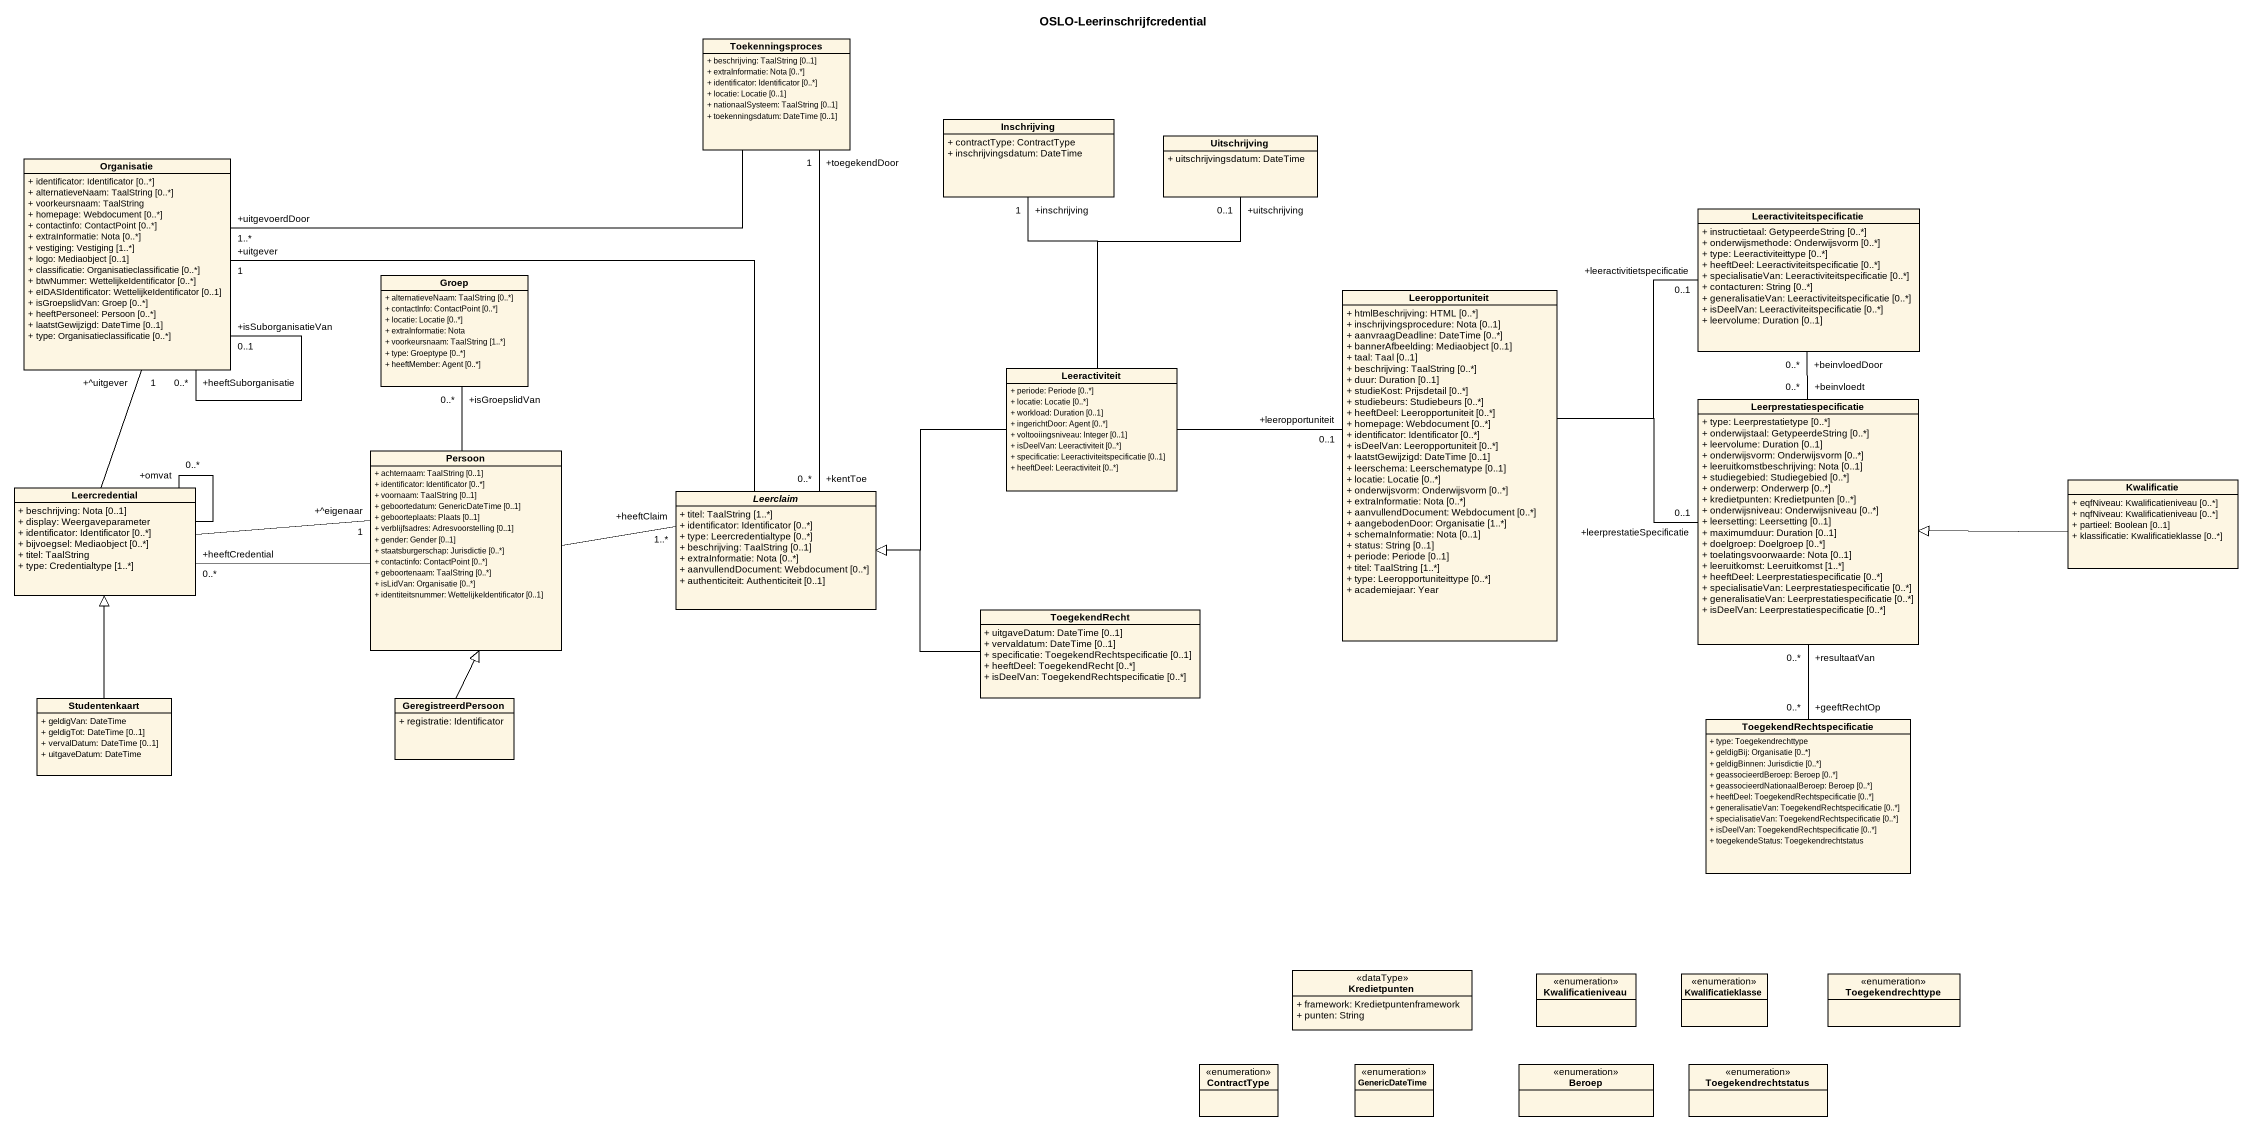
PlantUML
@startuml
title OSLO-Leerinschrijfcredential
hide circle
hide empty members
skinparam classAttributeIconSize 0
class Toekenningsproces {
  + beschrijving: TaalString [0..1]
  + extraInformatie: Nota [0..*]
  + identificator: Identificator [0..*]
  + locatie: Locatie [0..1]
  + nationaalSysteem: TaalString [0..1]
  + toekenningsdatum: DateTime [0..1]
}
class Inschrijving {
  + contractType: ContractType
  + inschrijvingsdatum: DateTime
}
class Organisatie {
  + identificator: Identificator [0..*]
  + alternatieveNaam: TaalString [0..*]
  + voorkeursnaam: TaalString
  + homepage: Webdocument [0..*]
  + contactinfo: ContactPoint [0..*]
  + extraInformatie: Nota [0..*]
  + vestiging: Vestiging [1..*]
  + logo: Mediaobject [0..1]
  + classificatie: Organisatieclassificatie [0..*]
  + btwNummer: WettelijkeIdentificator [0..*]
  + eIDASIdentificator: WettelijkeIdentificator [0..1]
  + isGroepslidVan: Groep [0..*]
  + heeftPersoneel: Persoon [0..*]
  + laatstGewijzigd: DateTime [0..1]
  + type: Organisatieclassificatie [0..*]
}
class Uitschrijving {
  + uitschrijvingsdatum: DateTime
}
class Leeractiviteitspecificatie {
  + instructietaal: GetypeerdeString [0..*]
  + onderwijsmethode: Onderwijsvorm [0..*]
  + type: Leeractiviteittype [0..*]
  + heeftDeel: Leeractiviteitspecificatie [0..*]
  + specialisatieVan: Leeractiviteitspecificatie [0..*]
  + contacturen: String [0..*]
  + generalisatieVan: Leeractiviteitspecificatie [0..*]
  + isDeelVan: Leeractiviteitspecificatie [0..*]
  + leervolume: Duration [0..1]
}
class Groep {
  + alternatieveNaam: TaalString [0..*]
  + contactInfo: ContactPoint [0..*]
  + locatie: Locatie [0..*]
  + extraInformatie: Nota
  + voorkeursnaam: TaalString [1..*]
  + type: Groeptype [0..*]
  + heeftMember: Agent [0..*]
}
class Leeropportuniteit {
  + htmlBeschrijving: HTML [0..*]
  + inschrijvingsprocedure: Nota [0..1]
  + aanvraagDeadline: DateTime [0..*]
  + bannerAfbeelding: Mediaobject [0..1]
  + taal: Taal [0..1]
  + beschrijving: TaalString [0..*]
  + duur: Duration [0..1]
  + studieKost: Prijsdetail [0..*]
  + studiebeurs: Studiebeurs [0..*]
  + heeftDeel: Leeropportuniteit [0..*]
  + homepage: Webdocument [0..*]
  + identificator: Identificator [0..*]
  + isDeelVan: Leeropportuniteit [0..*]
  + laatstGewijzigd: DateTime [0..1]
  + leerschema: Leerschematype [0..1]
  + locatie: Locatie [0..*]
  + onderwijsvorm: Onderwijsvorm [0..*]
  + extraInformatie: Nota [0..*]
  + aanvullendDocument: Webdocument [0..*]
  + aangebodenDoor: Organisatie [1..*]
  + schemaInformatie: Nota [0..1]
  + status: String [0..1]
  + periode: Periode [0..1]
  + titel: TaalString [1..*]
  + type: Leeropportuniteittype [0..*]
  + academiejaar: Year
}
class Leeractiviteit {
  + periode: Periode [0..*]
  + locatie: Locatie [0..*]
  + workload: Duration [0..1]
  + ingerichtDoor: Agent [0..*]
  + voltooiingsniveau: Integer [0..1]
  + isDeelVan: Leeractiviteit [0..*]
  + specificatie: Leeractiviteitspecificatie [0..1]
  + heeftDeel: Leeractiviteit [0..*]
}
class Leerprestatiespecificatie {
  + type: Leerprestatietype [0..*]
  + onderwijstaal: GetypeerdeString [0..*]
  + leervolume: Duration [0..1]
  + onderwijsvorm: Onderwijsvorm [0..*]
  + leeruitkomstbeschrijving: Nota [0..1]
  + studiegebied: Studiegebied [0..*]
  + onderwerp: Onderwerp [0..*]
  + kredietpunten: Kredietpunten [0..*]
  + onderwijsniveau: Onderwijsniveau [0..*]
  + leersetting: Leersetting [0..1]
  + maximumduur: Duration [0..1]
  + doelgroep: Doelgroep [0..*]
  + toelatingsvoorwaarde: Nota [0..1]
  + leeruitkomst: Leeruitkomst [1..*]
  + heeftDeel: Leerprestatiespecificatie [0..*]
  + specialisatieVan: Leerprestatiespecificatie [0..*]
  + generalisatieVan: Leerprestatiespecificatie [0..*]
  + isDeelVan: Leerprestatiespecificatie [0..*]
}
class Persoon {
  + achternaam: TaalString [0..1]
  + identificator: Identificator [0..*]
  + voornaam: TaalString [0..1]
  + geboortedatum: GenericDateTime [0..1]
  + geboorteplaats: Plaats [0..1]
  + verblijfsadres: Adresvoorstelling [0..1]
  + gender: Gender [0..1]
  + staatsburgerschap: Jurisdictie [0..*]
  + contactinfo: ContactPoint [0..*]
  + geboortenaam: TaalString [0..*]
  + isLidVan: Organisatie [0..*]
  + identiteitsnummer: WettelijkeIdentificator [0..1]
}
class Leercredential {
  + beschrijving: Nota [0..1]
  + display: Weergaveparameter
  + identificator: Identificator [0..*]
  + bijvoegsel: Mediaobject [0..*]
  + titel: TaalString
  + type: Credentialtype [1..*]
}
abstract class Leerclaim {
  + titel: TaalString [1..*]
  + identificator: Identificator [0..*]
  + type: Leercredentialtype [0..*]
  + beschrijving: TaalString [0..1]
  + extraInformatie: Nota [0..*]
  + aanvullendDocument: Webdocument [0..*]
  + authenticiteit: Authenticiteit [0..1]
}
class Kwalificatie {
  + eqfNiveau: Kwalificatieniveau [0..*]
  + nqfNiveau: Kwalificatieniveau [0..*]
  + partieel: Boolean [0..1]
  + klassificatie: Kwalificatieklasse [0..*]
}
class ToegekendRecht {
  + uitgaveDatum: DateTime [0..1]
  + vervaldatum: DateTime [0..1]
  + specificatie: ToegekendRechtspecificatie [0..1]
  + heeftDeel: ToegekendRecht [0..*]
  + isDeelVan: ToegekendRechtspecificatie [0..*]
}
class Studentenkaart {
  + geldigVan: DateTime
  + geldigTot: DateTime [0..1]
  + vervalDatum: DateTime [0..1]
  + uitgaveDatum: DateTime
}
class GeregistreerdPersoon {
  + registratie: Identificator
}
class ToegekendRechtspecificatie {
  + type: Toegekendrechttype
  + geldigBij: Organisatie [0..*]
  + geldigBinnen: Jurisdictie [0..*]
  + geassocieerdBeroep: Beroep [0..*]
  + geassocieerdNationaalBeroep: Beroep [0..*]
  + heeftDeel: ToegekendRechtspecificatie [0..*]
  + generalisatieVan: ToegekendRechtspecificatie [0..*]
  + specialisatieVan: ToegekendRechtspecificatie [0..*]
  + isDeelVan: ToegekendRechtspecificatie [0..*]
  + toegekendeStatus: Toegekendrechtstatus
}
class Kredietpunten <<dataType>> {
  + framework: Kredietpuntenframework
  + punten: String
}
enum Kwalificatieniveau
enum Kwalificatieklasse
enum Toegekendrechttype
enum ContractType
enum GenericDateTime
enum Beroep
enum Toegekendrechtstatus
Toekenningsproces -left- "+uitgevoerdDoor\n1..*" Organisatie
Toekenningsproces "+toegekendDoor\n1" -- "+kentToe\n0..*" Leerclaim
Organisatie "+heeftSuborganisatie\n0..*" -- "+isSuborganisatieVan\n0..1" Organisatie
Leeropportuniteit -right- "+leeractivitietspecificatie\n0..1" Leeractiviteitspecificatie
Leeropportuniteit -right- "+leerprestatieSpecificatie\n0..1" Leerprestatiespecificatie
Leeractiviteit -up- "+inschrijving\n1" Inschrijving
Leeractiviteit -up- "+uitschrijving\n0..1" Uitschrijving
Leeractiviteit -right- "+leeropportuniteit\n0..1" Leeropportuniteit
Leeractiviteit -left-|> Leerclaim
Leerprestatiespecificatie "+beinvloedt\n0..*" -up- "+beinvloedDoor\n0..*" Leeractiviteitspecificatie
Leerprestatiespecificatie "+resultaatVan\n0..*" -- "+geeftRechtOp\n0..*" ToegekendRechtspecificatie
Persoon -up- "+isGroepslidVan\n0..*" Groep
Persoon -left- "+heeftCredential\n0..*" Leercredential
Persoon -right- "+heeftClaim\n1..*" Leerclaim
Leercredential -up- "+^uitgever\n1" Organisatie
Leercredential -right- "+^eigenaar\n1" Persoon
Leercredential -- "+omvat\n0..*" Leercredential
Leerclaim -left- "+uitgever\n1" Organisatie
Kwalificatie -left-|> Leerprestatiespecificatie
ToegekendRecht -left-|> Leerclaim
Studentenkaart -up-|> Leercredential
GeregistreerdPersoon -up-|> Persoon
@enduml
